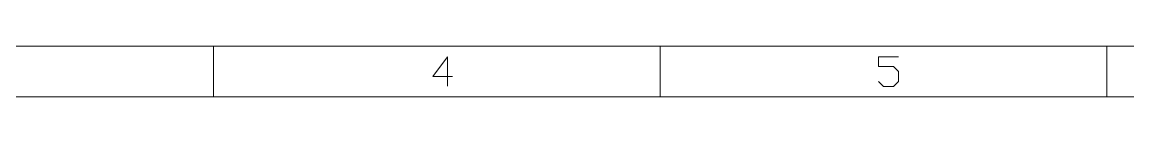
# Model space of a CAD drawing. Header units: millimetres. Extents: x 494 to 18201, y 224 to 11417.
# Drawn here: x 3415 to 4098, y 1713 to 1744 of the extents above; entities that cross this region are included whole.
import ezdxf
from ezdxf.enums import TextEntityAlignment as Align

# ---------------------------------------------------------------- set-up
doc = ezdxf.new("R2010")
doc.units = ezdxf.units.MM
doc.layers.add('DIM', color=7, linetype='Continuous')
doc.styles.add('gbenor_', font='gbenor.shx', dxfattribs={"bigfont": 'gbcbig'})
doc.styles.add('TXT', font='txt.shx', dxfattribs={"width": 0.8, "bigfont": 'ctxt.shx'})

# ---------------------------------------------------------------- blocks, each defined once
blk = doc.blocks.new('U9')
at = {"color": 254, "lineweight": 18}
for p, q in [((-1705.29, 0), (0, 0)), ((-1071.01, 0), (-1071.01, -24.96)), ((-852.65, 0), (-852.65, -24.96)), ((-634.29, 0), (-634.29, -24.96)), ((-1680.34, -24.96), (-24.96, -24.96))]:
    blk.add_line(p, q, dxfattribs=at)
at = {"color": 92, "lineweight": 18}
for points in [[(-954.23, -14.91), (-963.93, -14.91), (-956.66, -5.21), (-956.66, -19.76)], [(-745.96, -17.36), (-743.54, -19.79), (-738.69, -19.79), (-736.26, -17.36), (-736.26, -12.51), (-738.69, -10.08), (-745.96, -10.08), (-745.96, -5.23), (-736.26, -5.23)]]:
    blk.add_lwpolyline(points, dxfattribs=at)
at = {"lineweight": 18, "style": 'gbenor_'}
blk.add_attdef('文档路径', (-272.46, -941.27), '', height=11.97, dxfattribs=at)
at = {"lineweight": 20, "style": 'TXT'}
for tag, height, p in [('18-**-**', 11.02, (-447.23, -1029.37)), ('客户名称', 10.87, (-531.85, -1111.72, 0)), ('料厚:', 10.87, (-531.73, -1139.24, 0))]:
    blk.add_attdef(tag, text='', height=height, dxfattribs=at).set_placement(p, align=Align.MIDDLE)
for tag, p, height in [('88888', (-457.83, -1062.2), 10.02), ('材质:', (-565.48, -1088.8, 0), 10.87), ('核准', (-445.4, -1116.08, 0), 10.87), ('设计', (-445.79, -1142.51, 0), 10.87), ('绘图', (-446.15, -1168.95, 0), 10.87)]:
    blk.add_attdef(tag, p, '', height=height, dxfattribs=at)
for tag, p, height, width in [('3', (-199.16, -1062.58), 10.67, 0.7), ('4', (-199.16, -1089.19), 10.67, 0.7), ('核准日期', (-329.67, -1118.33, 0), 10.87, 0.68), ('设计日期', (-329.67, -1145.11, 0), 10.87, 0.68), ('1', (-187.58, -1144.16), 9.85, 0.7), ('绘图日期', (-329.78, -1170.73, 0), 10.87, 0.68), ('2', (-198.99, -1168.84), 9.85, 0.7)]:
    blk.add_attdef(tag, p, '', height=height, dxfattribs=dict(at, width=width))

msp = doc.modelspace()

# ---------------------------------------------------------------- block references
at = {"layer": 'DIM', "ltscale": 1.418068, "xscale": 1.264435379605522, "yscale": 1.26443537960024, "zscale": 1.264435379605522}
msp.add_blockref('U9', (4887.47293, 1744.26138), dxfattribs=at)

doc.saveas('drawing.dxf')
